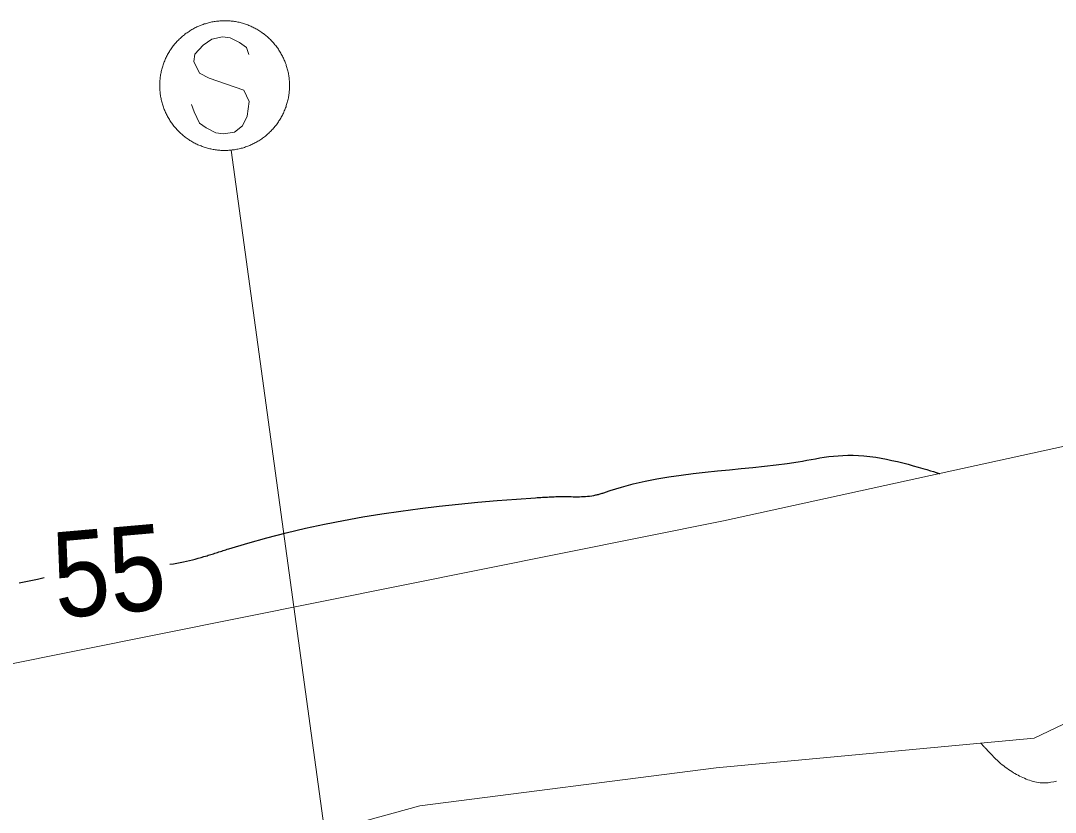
# Model space of a CAD drawing. Units: millimetres, scale not verified. Extents: x 40000 to 680000, y 20000 to 380000.
# Drawn here: x 171755 to 187700, y 331926 to 344131 of the extents above; entities that cross this region are included whole.
import ezdxf
from ezdxf.enums import TextEntityAlignment as Align

# ---------------------------------------------------------------- set-up
doc = ezdxf.new("R2010")
doc.units = ezdxf.units.MM
doc.header["$LTSCALE"] = 1000
doc.layers.add('M-BGD', color=7, linetype='Continuous', lineweight=13)
doc.layers.add('M-STR-STRC', color=7, linetype='Continuous', lineweight=13)
doc.styles.add('ＭＳ Ｐゴシック', font='')
doc.styles.get('ＭＳ Ｐゴシック').set_extended_font_data('MS PGothic')

msp = doc.modelspace()

# ---------------------------------------------------------------- linework, layer by layer
at = {"layer": 'M-BGD'}
for p, q in [((182586, 336418), (192348, 338556)), ((169294, 333748), (182586, 336418)), ((189628, 334153), (187377, 333067)), ((187377, 333067), (182472, 332613)), ((182472, 332613), (177907, 332027)), ((177907, 332027), (173557, 330833))]:
    msp.add_line(p, q, dxfattribs=at)
at = {"layer": 'M-BGD', "lineweight": 25}
for points in [[(174052, 335749), (174108, 335758), (174162, 335768), (174213, 335777), (174262, 335787), (174310, 335797), (174356, 335808), (174401, 335818), (174445, 335830), (174490, 335842), (174534, 335854), (174580, 335868), (174627, 335882), (174646, 335888), (174666, 335894), (174686, 335900), (174706, 335907), (174727, 335913), (174748, 335920), (174768, 335926), (174789, 335933), (174811, 335940), (174832, 335947), (174853, 335954), (174874, 335960), (174896, 335967), (174918, 335974), (174939, 335981), (174961, 335988), (175256, 336077), (175551, 336159), (175847, 336235), (176142, 336305), (176436, 336369), (176731, 336427), (177026, 336480), (177321, 336528), (177616, 336571), (177912, 336611), (178207, 336646), (178503, 336678), (178800, 336706), (179096, 336732), (179394, 336755), (179691, 336776), (179717, 336778), (179743, 336780), (179769, 336781), (179795, 336783), (179821, 336785), (179847, 336786), (179873, 336787), (179899, 336789), (179926, 336790), (179952, 336791), (179978, 336792), (180004, 336793), (180030, 336793), (180056, 336794), (180082, 336794), (180109, 336794), (180141, 336794), (180173, 336794), (180205, 336793), (180237, 336793), (180269, 336792), (180302, 336792), (180334, 336792), (180366, 336792), (180398, 336793), (180429, 336794), (180461, 336796), (180493, 336799), (180524, 336802), (180555, 336806), (180587, 336811), (180617, 336818), (180631, 336821), (180645, 336824), (180659, 336828), (180673, 336832), (180687, 336836), (180701, 336840), (180715, 336844), (180728, 336848), (180742, 336853), (180756, 336857), (180770, 336862), (180783, 336867), (180797, 336871), (180811, 336876), (180825, 336881), (180838, 336885), (181015, 336940), (181195, 336988), (181377, 337030), (181561, 337066), (181746, 337098), (181932, 337125), (182119, 337149), (182306, 337170), (182492, 337190), (182677, 337208), (182860, 337226), (183041, 337243), (183220, 337262), (183396, 337282), (183568, 337305), (183736, 337331), (183803, 337342), (183870, 337354), (183937, 337366), (184004, 337378), (184072, 337389), (184140, 337399), (184210, 337409), (184280, 337417), (184353, 337423), (184427, 337428), (184504, 337430), (184583, 337430), (184666, 337427), (184751, 337421), (184840, 337412), (184933, 337399), (185015, 337385), (185099, 337369), (185183, 337351), (185268, 337332), (185352, 337312), (185434, 337291), (185512, 337269), (185587, 337249), (185657, 337229), (185720, 337210), (185777, 337193), (185825, 337178), (185865, 337165), (185894, 337156), (185913, 337150), (185919, 337148)], [(171733, 335462), (171884, 335493), (172013, 335521), (172118, 335544)]]:
    msp.add_lwpolyline(points, dxfattribs=at)
at = {"layer": 'M-BGD'}
msp.add_lwpolyline([(186554, 332991), (186554, 332990), (186555, 332989), (186558, 332986), (186561, 332983), (186564, 332979), (186569, 332974), (186574, 332969), (186579, 332963), (186585, 332956), (186591, 332949), (186598, 332942), (186604, 332935), (186611, 332927), (186618, 332919), (186626, 332912), (186633, 332904), (186666, 332868), (186697, 332835), (186726, 332805), (186754, 332776), (186781, 332750), (186807, 332725), (186832, 332702), (186857, 332680), (186881, 332659), (186905, 332640), (186929, 332621), (186953, 332604), (186978, 332586), (187004, 332570), (187030, 332553), (187057, 332536), (187079, 332524), (187102, 332511), (187126, 332498), (187150, 332485), (187174, 332473), (187199, 332461), (187225, 332450), (187251, 332439), (187277, 332428), (187304, 332419), (187330, 332410), (187357, 332402), (187384, 332395), (187412, 332389), (187439, 332385), (187466, 332381), (187508, 332379), (187550, 332379), (187592, 332382), (187634, 332388), (187676, 332396), (187717, 332406)], dxfattribs=at)
at = {"layer": 'M-STR-STRC'}
for p, q in [((174700, 343848), (174569, 343755)), ((174866, 343882), (174700, 343848)), ((174981, 343866), (174866, 343882)), ((175126, 343794), (174981, 343866)), ((175236, 343719), (175126, 343794)), ((174569, 343755), (174440, 343617)), ((175270, 343608), (175236, 343719)), ((174440, 343617), (174424, 343503)), ((174424, 343503), (174510, 343321)), ((174510, 343321), (174661, 343247)), ((174661, 343247), (175194, 343060)), ((175194, 343060), (175274, 342887)), ((174428, 342728), (174389, 342838)), ((175274, 342887), (175245, 342660)), ((174512, 342551), (174428, 342728)), ((174615, 342477), (174512, 342551)), ((175174, 342511), (175049, 342414)), ((175245, 342660), (175174, 342511)), ((174762, 342402), (174615, 342477)), ((174882, 342385), (174762, 342402)), ((175049, 342414), (174882, 342385)), ((177687, 322520), (174999, 342136))]:
    msp.add_line(p, q, dxfattribs=at)
msp.add_lwpolyline([(175898, 343131), (175898, 343148), (175898, 343166), (175897, 343183), (175896, 343201), (175895, 343218), (175893, 343235), (175891, 343253), (175889, 343270), (175886, 343287), (175883, 343305), (175880, 343322), (175876, 343339), (175873, 343356), (175868, 343373), (175864, 343390), (175859, 343407), (175854, 343424), (175849, 343440), (175844, 343457), (175838, 343474), (175832, 343490), (175825, 343506), (175818, 343522), (175811, 343538), (175804, 343554), (175797, 343570), (175789, 343586), (175781, 343601), (175772, 343617), (175764, 343632), (175755, 343647), (175746, 343662), (175736, 343677), (175726, 343691), (175717, 343706), (175706, 343720), (175696, 343734), (175685, 343748), (175674, 343761), (175663, 343775), (175652, 343788), (175640, 343801), (175628, 343814), (175616, 343827), (175604, 343839), (175591, 343852), (175579, 343864), (175566, 343875), (175553, 343887), (175539, 343898), (175526, 343909), (175512, 343920), (175498, 343931), (175484, 343941), (175470, 343951), (175455, 343961), (175441, 343971), (175426, 343980), (175411, 343989), (175396, 343998), (175381, 344007), (175365, 344015), (175350, 344023), (175334, 344031), (175318, 344038), (175302, 344045), (175286, 344052), (175270, 344059), (175254, 344065), (175237, 344071), (175221, 344077), (175204, 344083), (175187, 344088), (175171, 344093), (175154, 344097), (175137, 344102), (175120, 344106), (175103, 344110), (175085, 344113), (175068, 344116), (175051, 344119), (175034, 344121), (175016, 344124), (174999, 344126), (174981, 344127), (174964, 344128), (174946, 344129), (174929, 344130), (174911, 344131), (174894, 344131), (174876, 344130), (174859, 344130), (174842, 344129), (174824, 344128), (174807, 344126), (174789, 344125), (174772, 344123), (174754, 344120), (174737, 344118), (174720, 344115), (174703, 344111), (174686, 344108), (174669, 344104), (174652, 344100), (174635, 344095), (174618, 344090), (174601, 344085), (174584, 344080), (174568, 344074), (174551, 344068), (174535, 344062), (174519, 344056), (174503, 344049), (174487, 344042), (174471, 344035), (174455, 344027), (174439, 344019), (174424, 344011), (174408, 344002), (174393, 343994), (174378, 343985), (174363, 343976), (174349, 343966), (174334, 343956), (174320, 343946), (174306, 343936), (174292, 343926), (174278, 343915), (174264, 343904), (174251, 343893), (174238, 343881), (174224, 343869), (174212, 343858), (174199, 343845), (174187, 343833), (174174, 343821), (174162, 343808), (174151, 343795), (174139, 343782), (174128, 343768), (174117, 343755), (174106, 343741), (174096, 343727), (174085, 343713), (174075, 343698), (174065, 343684), (174056, 343669), (174047, 343654), (174037, 343639), (174029, 343624), (174020, 343609), (174012, 343594), (174004, 343578), (173996, 343562), (173989, 343546), (173982, 343530), (173975, 343514), (173968, 343498), (173962, 343482), (173956, 343465), (173950, 343449), (173945, 343432), (173940, 343415), (173935, 343399), (173930, 343382), (173926, 343365), (173922, 343348), (173919, 343331), (173915, 343313), (173912, 343296), (173909, 343279), (173907, 343262), (173905, 343244), (173903, 343227), (173901, 343209), (173900, 343192), (173899, 343174), (173899, 343157), (173898, 343139), (173898, 343122), (173899, 343104), (173899, 343087), (173900, 343069), (173901, 343052), (173903, 343035), (173905, 343017), (173907, 343000), (173909, 342982), (173912, 342965), (173915, 342948), (173919, 342931), (173922, 342914), (173926, 342897), (173930, 342880), (173935, 342863), (173940, 342846), (173945, 342829), (173950, 342812), (173956, 342796), (173962, 342779), (173968, 342763), (173975, 342747), (173982, 342731), (173989, 342715), (173996, 342699), (174004, 342683), (174012, 342668), (174020, 342652), (174029, 342637), (174037, 342622), (174047, 342607), (174056, 342592), (174065, 342577), (174075, 342563), (174085, 342549), (174096, 342534), (174106, 342520), (174117, 342507), (174128, 342493), (174139, 342480), (174151, 342467), (174162, 342454), (174174, 342441), (174187, 342428), (174199, 342416), (174212, 342404), (174224, 342392), (174238, 342380), (174251, 342369), (174264, 342357), (174278, 342346), (174292, 342336), (174306, 342325), (174320, 342315), (174334, 342305), (174349, 342295), (174363, 342286), (174378, 342277), (174393, 342268), (174408, 342259), (174424, 342250), (174439, 342242), (174455, 342234), (174471, 342227), (174487, 342219), (174503, 342212), (174519, 342206), (174535, 342199), (174551, 342193), (174568, 342187), (174584, 342181), (174601, 342176), (174618, 342171), (174635, 342166), (174652, 342162), (174669, 342157), (174686, 342154), (174703, 342150), (174720, 342147), (174737, 342144), (174754, 342141), (174772, 342139), (174789, 342137), (174807, 342135), (174824, 342133), (174842, 342132), (174859, 342131), (174876, 342131), (174894, 342131), (174911, 342131), (174929, 342131), (174946, 342132), (174964, 342133), (174981, 342134), (174999, 342136), (175016, 342138), (175034, 342140), (175051, 342142), (175068, 342145), (175085, 342148), (175103, 342152), (175120, 342155), (175137, 342159), (175154, 342164), (175171, 342168), (175187, 342173), (175204, 342178), (175221, 342184), (175237, 342190), (175254, 342196), (175270, 342202), (175286, 342209), (175302, 342216), (175318, 342223), (175334, 342230), (175350, 342238), (175365, 342246), (175381, 342255), (175396, 342263), (175411, 342272), (175426, 342281), (175441, 342290), (175455, 342300), (175470, 342310), (175484, 342320), (175498, 342330), (175512, 342341), (175526, 342352), (175539, 342363), (175553, 342374), (175566, 342386), (175579, 342398), (175591, 342410), (175604, 342422), (175616, 342434), (175628, 342447), (175640, 342460), (175652, 342473), (175663, 342486), (175674, 342500), (175685, 342514), (175696, 342527), (175706, 342541), (175717, 342556), (175726, 342570), (175736, 342585), (175746, 342599), (175755, 342614), (175764, 342629), (175772, 342645), (175781, 342660), (175789, 342675), (175797, 342691), (175804, 342707), (175811, 342723), (175818, 342739), (175825, 342755), (175832, 342771), (175838, 342788), (175844, 342804), (175849, 342821), (175854, 342837), (175859, 342854), (175864, 342871), (175868, 342888), (175873, 342905), (175876, 342922), (175880, 342939), (175883, 342957), (175886, 342974), (175889, 342991), (175891, 343008), (175893, 343026), (175895, 343043), (175896, 343061), (175897, 343078), (175898, 343096), (175898, 343113)], close=True, dxfattribs=at)

# ---------------------------------------------------------------- texts
at = {"layer": 'M-BGD', "style": 'ＭＳ Ｐゴシック', "width": 0.9}
msp.add_text('55', height=1320, rotation=5.009, dxfattribs=at).set_placement((172254, 335575), align=Align.MIDDLE_LEFT)

doc.saveas('drawing.dxf')
